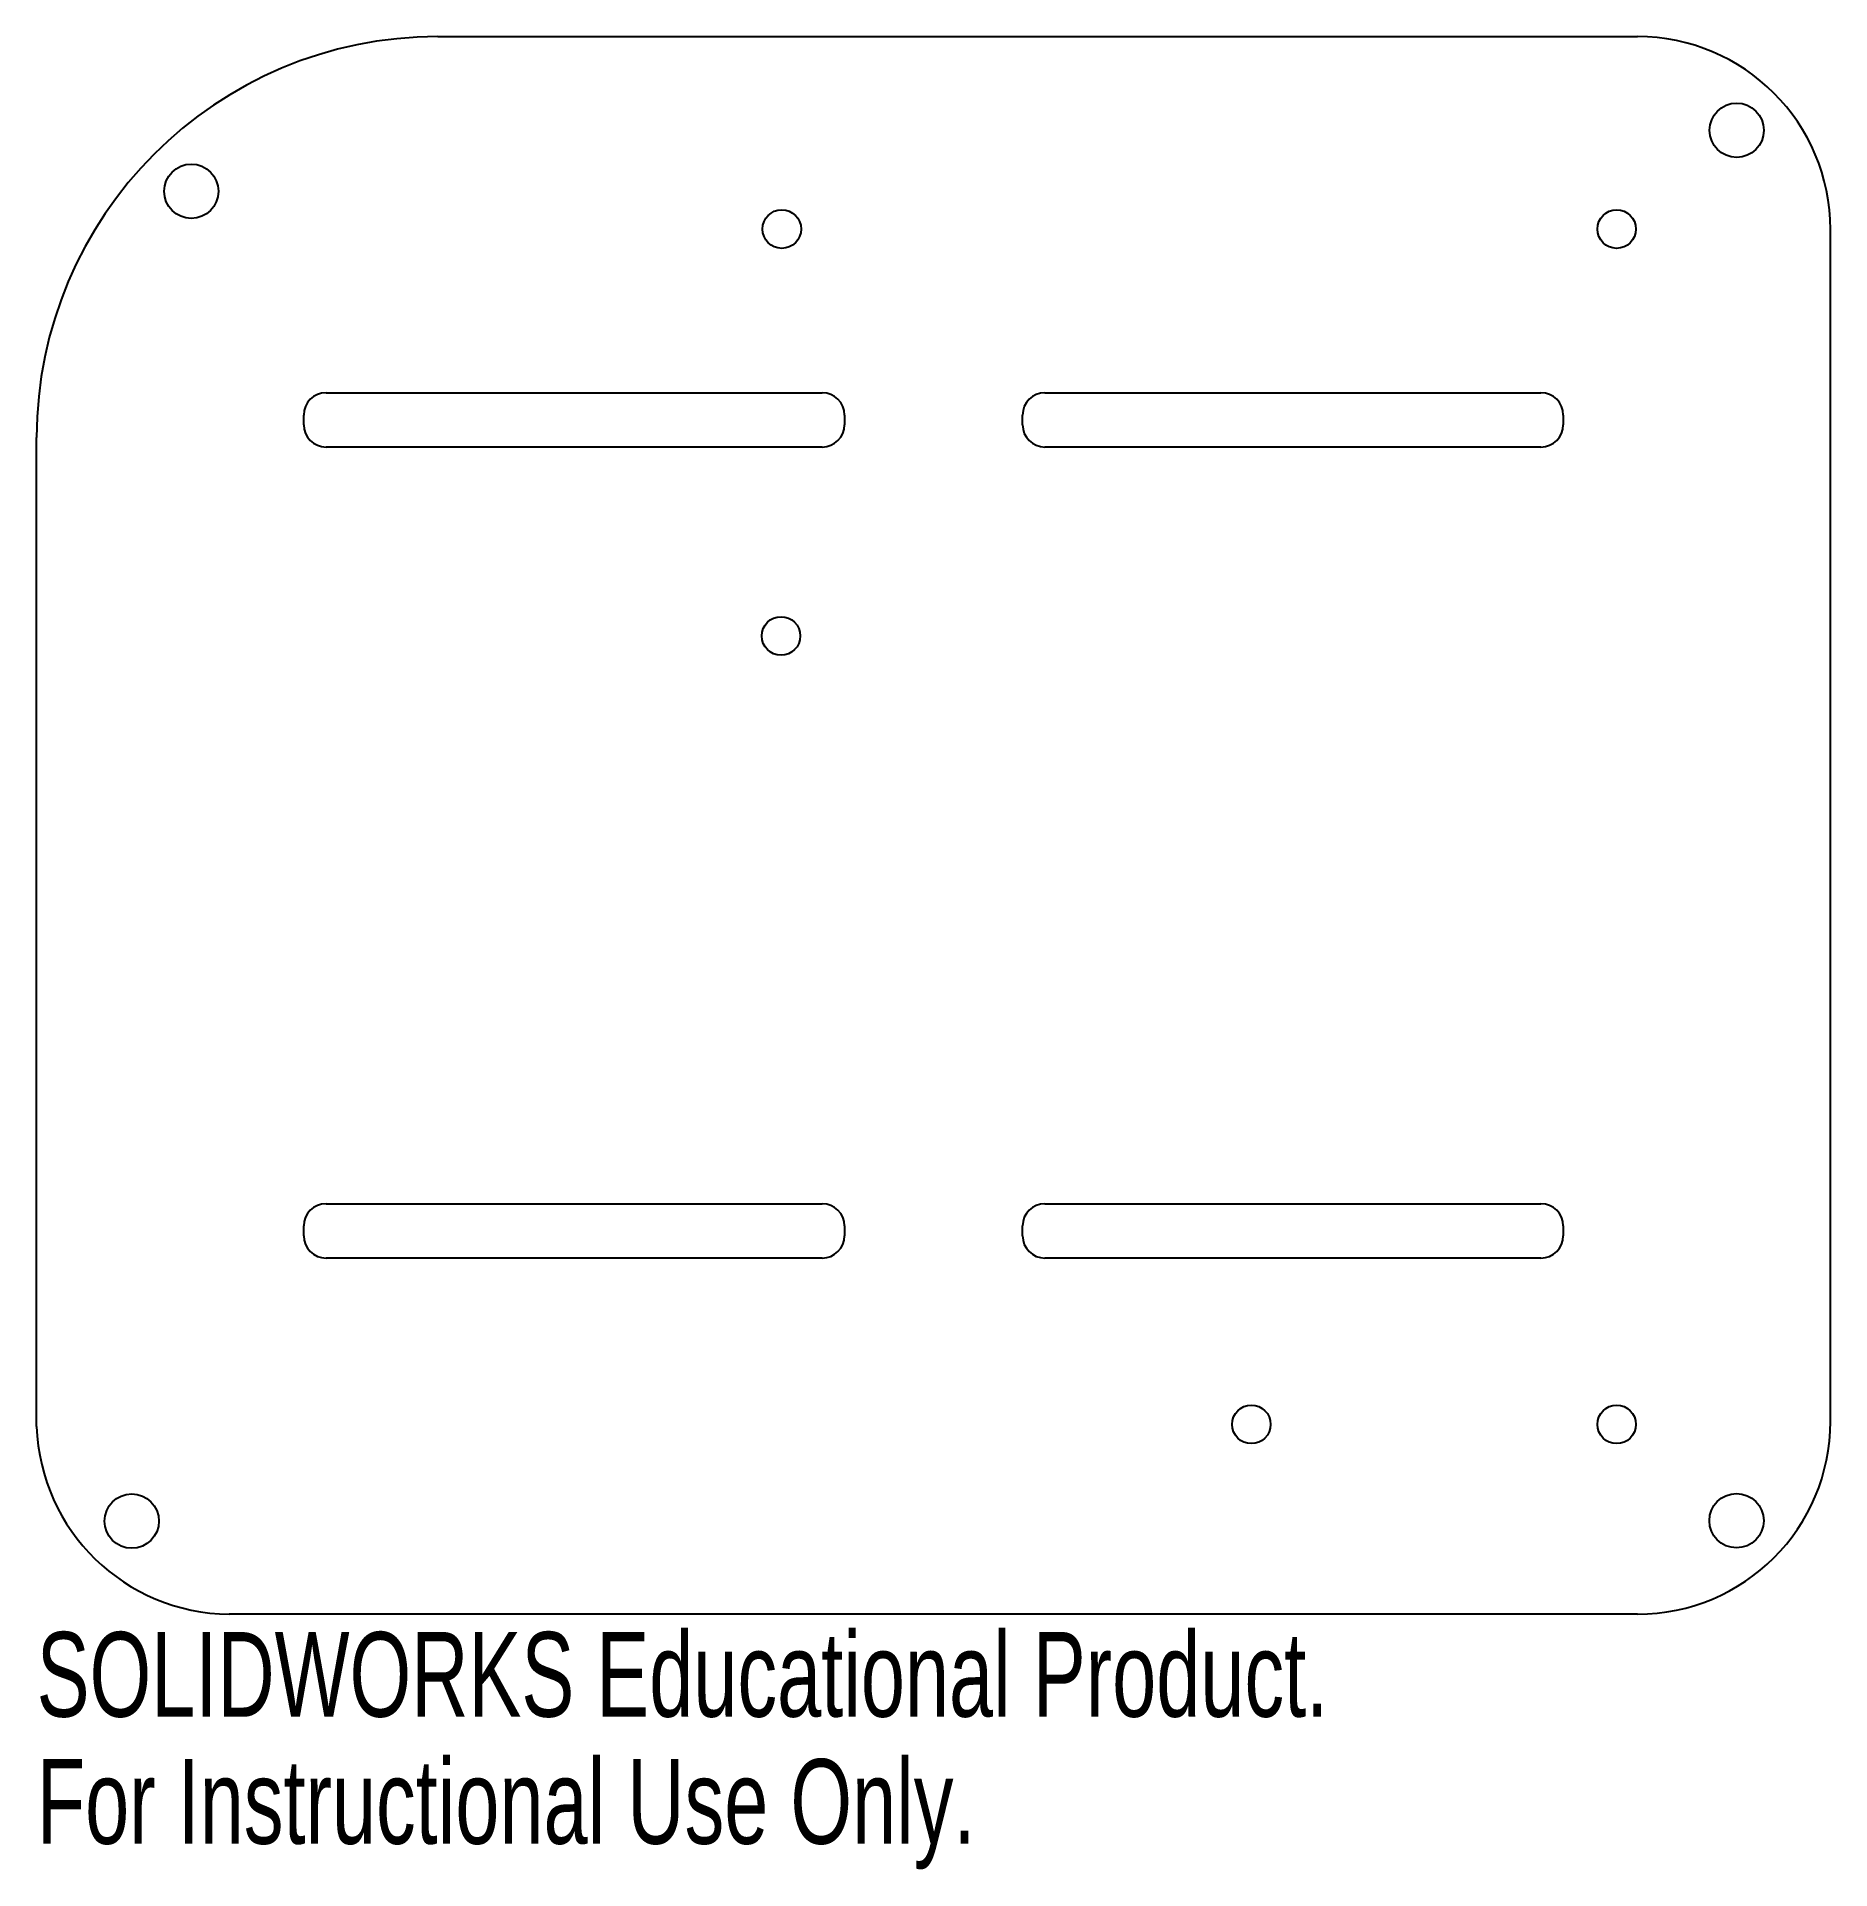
# Model space of a CAD drawing. Header units: inches. Extents: x -2.01 to 2.02, y -2.36 to 1.76.
import ezdxf

# ---------------------------------------------------------------- set-up
doc = ezdxf.new("R2010")
doc.units = ezdxf.units.IN
doc.header["$MEASUREMENT"] = 0
doc.styles.add('SLDTEXTSTYLE0', font='TXT', dxfattribs={"width": 0.7})

msp = doc.modelspace()

# ---------------------------------------------------------------- linework, layer by layer
at = {"color": 7, "linetype": 'Continuous', "lineweight": 25}
for p, q in [((-1.1118, 1.7603), (1.5831, 1.7603)), ((2.0161, 1.3272), (2.0161, -1.3507)), ((-1.3626, 0.9603), (-0.2482, 0.9603)), ((0.2518, 0.9603), (1.3661, 0.9603)), ((-1.4126, 0.8883), (-1.4126, 0.9103)), ((-0.1982, 0.9103), (-0.1982, 0.8883)), ((0.2018, 0.8883), (0.2018, 0.9103)), ((1.4161, 0.9103), (1.4161, 0.8883)), ((-2.0126, -1.3621), (-2.0126, 0.8595)), ((-0.2482, 0.8383), (-1.3626, 0.8383)), ((1.3661, 0.8383), (0.2518, 0.8383)), ((-1.3626, -0.8617), (-0.2482, -0.8617)), ((0.2518, -0.8617), (1.3661, -0.8617)), ((-1.4126, -0.9338), (-1.4126, -0.9117)), ((-0.1982, -0.9117), (-0.1982, -0.9338)), ((0.2018, -0.9338), (0.2018, -0.9117)), ((1.4161, -0.9117), (1.4161, -0.9338)), ((-0.2482, -0.9838), (-1.3626, -0.9838)), ((1.3661, -0.9838), (0.2518, -0.9838)), ((1.5831, -1.7838), (-1.5799, -1.7838))]:
    msp.add_line(p, q, dxfattribs=at)
for centre, radius in [((1.8058, 1.55), 0.061), ((-1.6653, 1.413), 0.061), ((-0.339, 1.328), 0.0433), ((1.5362, 1.328), 0.0433), ((-0.3407, 0.4139), 0.0433), ((0.7157, -1.3574), 0.0433), ((1.5362, -1.3574), 0.0433), ((-1.799, -1.5748), 0.061), ((1.8054, -1.5738), 0.061)]:
    msp.add_circle(centre, radius, dxfattribs=at)
for centre, radius, start, end in [((-1.1118, 0.8595), 0.9008, 90, 180), ((1.5831, 1.3272), 0.4331, 0, 90), ((-1.3626, 0.9103), 0.05, 90, 180), ((-0.2482, 0.9103), 0.05, 0, 90), ((0.2518, 0.9103), 0.05, 90, 180), ((1.3661, 0.9103), 0.05, 0, 90), ((-1.3626, 0.8883), 0.05, 180, 270), ((-0.2482, 0.8883), 0.05, 270, 0), ((0.2518, 0.8883), 0.05, 180, 270), ((1.3661, 0.8883), 0.05, 270, 0), ((-1.3626, -0.9117), 0.05, 90, 180), ((-0.2482, -0.9117), 0.05, 0, 90), ((0.2518, -0.9117), 0.05, 90, 180), ((1.3661, -0.9117), 0.05, 0, 90), ((-1.3626, -0.9338), 0.05, 180, 270), ((-0.2482, -0.9338), 0.05, 270, 0), ((0.2518, -0.9338), 0.05, 180, 270), ((1.3661, -0.9338), 0.05, 270, 0), ((1.5831, -1.3507), 0.4331, 270, 0), ((-1.5763, -1.3472), 0.4366, 181.9618, 269.5172)]:
    msp.add_arc(centre, radius, start, end, dxfattribs=at)

# ---------------------------------------------------------------- texts
at = {"color": 7, "linetype": 'Continuous', "char_height": 0.1903, "attachment_point": 1, "style": 'SLDTEXTSTYLE0'}
for s, insert in [('SOLIDWORKS Educational Product.', (-2.0126, -1.8239)), ('For Instructional Use Only.', (-2.0126, -2.1094))]:
    msp.add_mtext(s, dxfattribs=dict(at, insert=insert))

doc.saveas('drawing.dxf')
